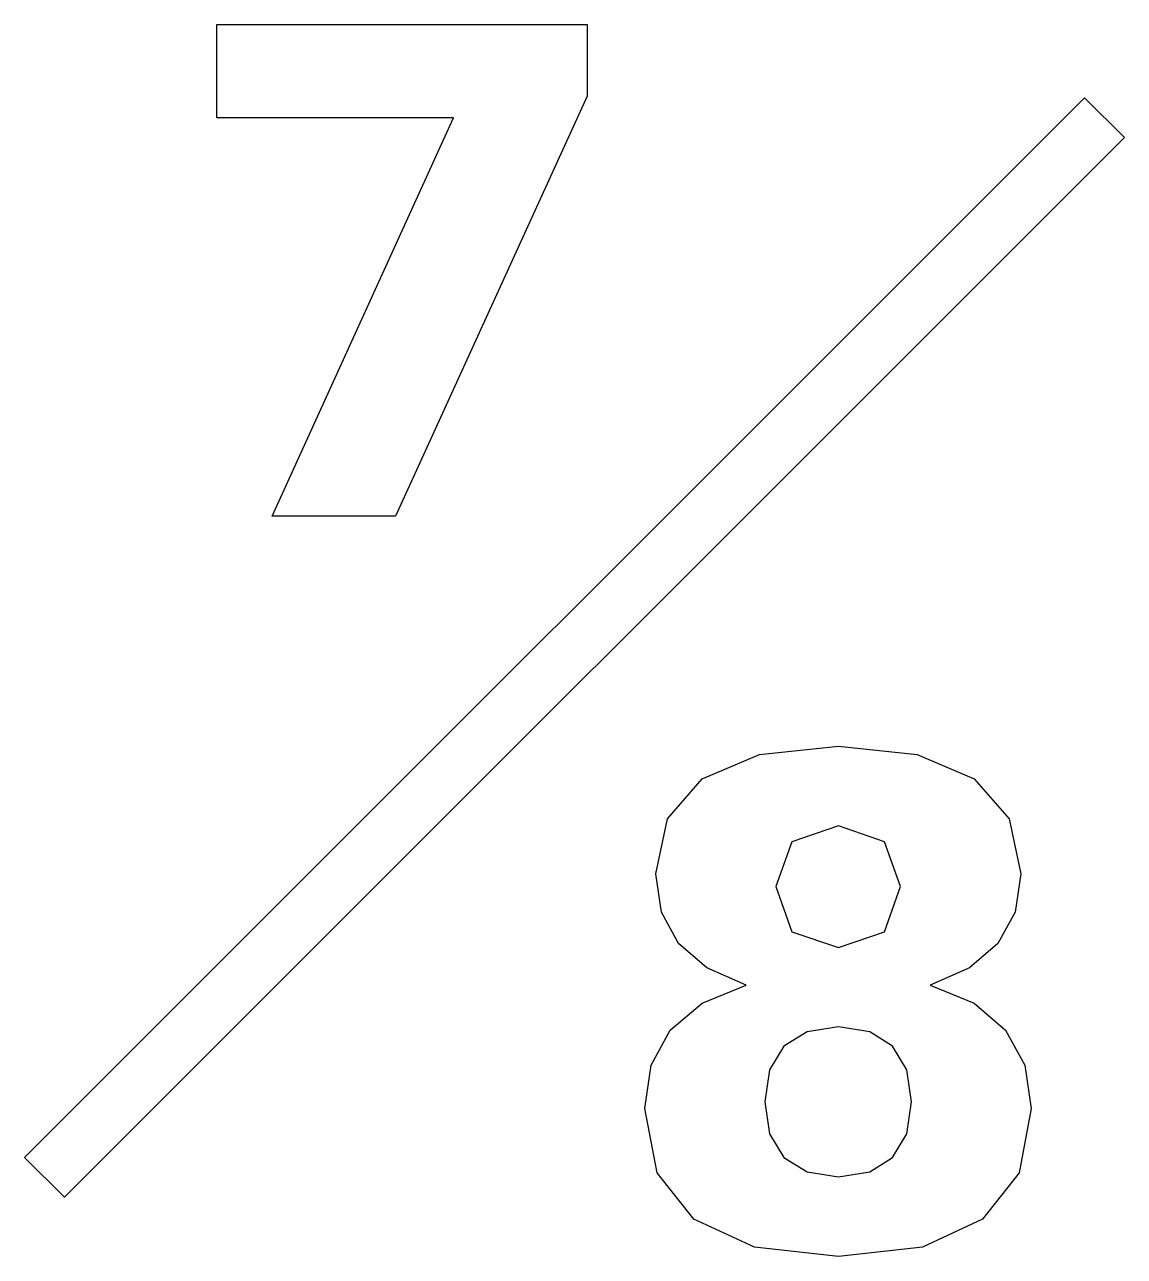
# Model space of a CAD drawing. Extents: x -2 to 13.2, y 2.3 to 19.4.
import ezdxf

# ---------------------------------------------------------------- set-up
doc = ezdxf.new("R2010")
doc.units = 0

msp = doc.modelspace()

# ---------------------------------------------------------------- linework, layer by layer
at = {"layer": 'Layer 1'}
for p, q in [((0.625634, 19.4115), (5.76314, 19.4115)), ((0.625634, 18.1192), (0.625634, 19.4115)), ((5.76314, 19.4115), (5.76314, 18.4206)), ((-2.03806, 3.70234), (12.6581, 18.3985)), ((5.76314, 18.4206), (3.10534, 12.5935)), ((12.6581, 18.3985), (13.2092, 17.8474)), ((3.90907, 18.1192), (0.625634, 18.1192)), ((1.39284, 12.5935), (3.90907, 18.1192)), ((13.2092, 17.8474), (-1.48695, 3.15123)), ((3.10534, 12.5935), (1.39284, 12.5935)), ((8.151533, 9.289869), (9.247539, 9.402894)), ((9.247539, 9.402894), (10.336694, 9.289869)), ((7.356929, 8.950792), (8.151533, 9.289869)), ((10.336694, 9.289869), (11.129019, 8.950792)), ((6.874002, 8.395937), (7.356929, 8.950792)), ((11.129019, 8.950792), (11.611946, 8.398221)), ((6.713026, 7.635582), (6.874002, 8.395937)), ((11.611946, 8.398221), (11.772922, 7.635582)), ((9.24754, 8.297751), (8.59907, 8.07855)), ((9.88231, 8.07855), (9.24754, 8.297751)), ((8.59907, 8.07855), (8.375302, 7.45748)), ((10.106078, 7.45748), (9.88231, 8.07855)), ((6.791801, 7.103562), (6.713026, 7.635582)), ((11.772922, 7.635582), (11.693005, 7.103562)), ((8.375302, 7.45748), (8.59907, 6.831843)), ((8.375302, 7.45748), (8.375302, 7.45748)), ((9.88231, 6.831843), (10.106078, 7.45748)), ((7.028128, 6.667443), (6.791801, 7.103562)), ((11.693005, 7.103562), (11.453254, 6.667443)), ((7.419722, 6.329508), (7.028128, 6.667443)), ((8.59907, 6.831843), (9.24754, 6.612642)), ((9.24754, 6.612642), (9.88231, 6.831843)), ((11.453254, 6.667443), (11.06166, 6.329508)), ((7.9643, 6.09204), (7.419722, 6.329508)), ((11.06166, 6.329508), (10.517082, 6.09204)), ((7.354655, 5.83973), (7.964309, 6.09204)), ((7.964309, 6.09204), (7.9643, 6.09204)), ((10.517082, 6.09204), (11.125593, 5.83973)), ((6.913969, 5.466403), (7.354655, 5.83973)), ((11.125593, 5.83973), (11.562852, 5.466403)), ((6.650243, 4.980052), (6.913969, 5.466403)), ((9.24754, 5.51207), (8.811421, 5.444711)), ((9.679093, 5.444711), (9.24754, 5.51207)), ((9.24754, 5.51207), (9.24754, 5.51207)), ((11.562852, 5.466403), (11.830003, 4.980051)), ((8.811421, 5.444711), (8.489469, 5.242635)), ((9.996478, 5.242635), (9.679093, 5.444711)), ((8.489469, 5.242635), (8.290818, 4.914975)), ((10.191704, 4.917258), (9.996478, 5.242635)), ((6.562334, 4.379533), (6.650243, 4.980052)), ((11.830003, 4.980051), (11.919054, 4.379533)), ((8.290818, 4.914975), (8.224601, 4.470864)), ((10.256779, 4.470864), (10.191704, 4.917258)), ((8.224601, 4.470864), (8.290818, 4.026753)), ((10.191704, 4.026753), (10.256779, 4.470864)), ((6.731301, 3.489027), (6.562334, 4.379533)), ((11.919054, 4.379533), (11.750086, 3.489025)), ((8.290818, 4.026753), (8.489469, 3.699093)), ((9.996478, 3.699093), (10.191704, 4.026753)), ((-1.48695, 3.15123), (-2.03806, 3.70234)), ((8.489469, 3.699093), (8.811421, 3.500442)), ((9.679092, 3.500442), (9.996478, 3.699093)), ((7.238204, 2.845123), (6.731301, 3.489027)), ((8.811421, 3.500442), (9.24754, 3.434225)), ((9.24754, 3.434225), (9.679092, 3.500442)), ((11.750086, 3.489025), (11.243184, 2.845123)), ((8.080754, 2.458096), (7.238204, 2.845123)), ((11.243184, 2.845123), (10.408622, 2.458096)), ((9.247544, 2.329087), (8.080754, 2.458096)), ((10.408622, 2.458096), (9.247544, 2.329087))]:
    msp.add_line(p, q, dxfattribs=at)

doc.saveas('drawing.dxf')
